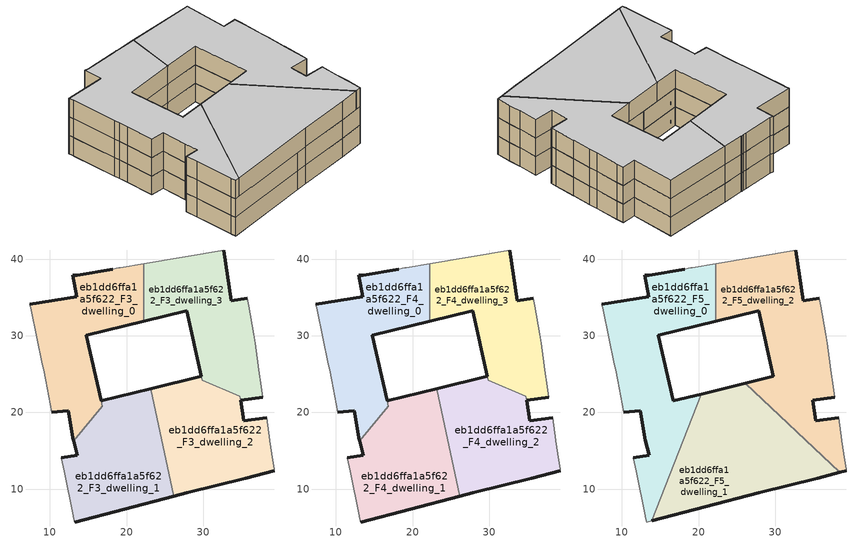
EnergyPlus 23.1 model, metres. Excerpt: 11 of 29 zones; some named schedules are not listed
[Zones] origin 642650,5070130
eb1dd6ffa1a5f622_F3_dwelling_0
 floor to eb1dd6ffa1a5f622_F2_dwelling_0 (EU_floor_Construction): 16.82,20.8 16.67,21.5 14.77,30.11 22.27,31.94 22.27,39.44 19.17,38.91 18.97,38.91 18.67,38.81 18.17,38.71 13.57,37.91 12.97,37.91 13.47,35.11 7.36,34.11 7.56,33.41 7.56,33.31 8.96,26.31 9.16,25.61 9.46,24.21 10.26,20 12.36,20.2 13.06,16.4 13.09,16.29 z9
 wall outside (EU_wall_Construction): 13.09,16.29 13.06,16.4 12.36,20.2 10.26,20 / 7.36,34.11 13.47,35.11 12.97,37.91 13.57,37.91 18.17,38.71 / 22.27,31.94 14.77,30.11 16.67,21.51 z9:12; 16.67,21.5,12 16.67,21.51,9 16.67,21.5,9
 wall adiabatic (EU_wall_Construction): 10.26,20 9.46,24.21 9.16,25.61 8.96,26.31 7.56,33.31 7.56,33.41 7.36,34.11 / 18.17,38.71 18.67,38.81 18.97,38.91 19.17,38.91 22.27,39.44 z9:12
 wall to eb1dd6ffa1a5f622_F3_dwelling_3 (EU_wall_Construction): 22.27,39.44 22.27,31.94 z9:12
 wall to eb1dd6ffa1a5f622_F3_dwelling_1 (EU_wall_Construction): 16.82,20.8 13.09,16.29 / 16.67,21.5 16.82,20.81 z9:12
eb1dd6ffa1a5f622_F3_dwelling_1
 floor to eb1dd6ffa1a5f622_F2_dwelling_1 (EU_floor_Construction): 26.18,9.05 23.19,23.09 16.67,21.5 16.82,20.81 13.09,16.29 13.56,14.4 11.46,14.1 11.86,12.3 13.06,6.49 13.06,6.39 13.26,5.69 z9
 wall outside (EU_wall_Construction): 16.67,21.5 23.19,23.09 / 26.18,9.05 13.26,5.69 / 11.46,14.1 13.56,14.4 13.09,16.29 z9:12; 16.82,20.8,12 16.82,20.8,9 16.82,20.81,9
 wall to eb1dd6ffa1a5f622_F3_dwelling_2 (EU_wall_Construction): 23.19,23.09 26.18,9.05 z9:12
 wall adiabatic (EU_wall_Construction): 13.26,5.69 13.06,6.39 13.06,6.49 11.86,12.3 11.46,14.1 z9:12
eb1dd6ffa1a5f622_F3_dwelling_2
 floor to eb1dd6ffa1a5f622_F2_dwelling_2 (EU_floor_Construction): 39.28,12.39 39.28,12.59 38.98,14.59 38.68,16.29 38.68,16.39 38.28,19.29 35.28,18.89 34.88,21.59 34.8,22.12 29.89,24.19 29.78,24.7 23.19,23.09 26.18,9.05 27.87,9.49 35.58,11.39 z9
 wall outside (EU_wall_Construction): 39.28,12.39 35.58,11.39 27.87,9.49 26.18,9.05 / 23.19,23.09 29.78,24.7 / 34.88,21.59 35.28,18.89 38.28,19.29 z9:12; 34.88,21.59,12 34.88,21.6,9 34.88,21.59,9
 wall adiabatic (EU_wall_Construction): 38.28,19.29 38.68,16.39 38.68,16.29 38.98,14.59 39.28,12.59 39.28,12.39 z9:12
 wall to eb1dd6ffa1a5f622_F3_dwelling_3 (EU_wall_Construction): 29.78,24.7 29.89,24.19 34.8,22.12 34.88,21.6 z9:12
eb1dd6ffa1a5f622_F3_dwelling_3
 floor to eb1dd6ffa1a5f622_F2_dwelling_3 (EU_floor_Construction): 37.78,22 37.68,22.9 37.18,26 37.18,26.1 36.78,29 36.58,30.2 35.98,33.9 35.79,34.91 33.68,34.61 32.68,41.21 22.27,39.44 22.27,31.94 27.88,33.31 29.89,24.19 34.8,22.12 34.88,21.6 z9
 wall outside (EU_wall_Construction): 29.78,24.71 27.88,33.31 22.27,31.94 / 32.68,41.21 33.68,34.61 35.79,34.91 / 37.78,22 34.88,21.6 z9:12; 29.78,24.71,12 29.78,24.7,9 29.78,24.71,9
 wall adiabatic (EU_wall_Construction): 22.27,39.44 32.68,41.21 / 35.79,34.91 35.98,33.9 36.58,30.2 36.78,29 37.18,26.1 37.18,26 37.68,22.9 37.78,22 z9:12
eb1dd6ffa1a5f622_F4_dwelling_0
 floor to eb1dd6ffa1a5f622_F3_dwelling_0 (EU_floor_Construction): 16.82,20.8 16.67,21.5 14.77,30.11 22.27,31.94 22.27,39.44 19.17,38.91 18.97,38.91 18.67,38.81 18.17,38.71 13.57,37.91 12.97,37.91 13.47,35.11 7.36,34.11 7.56,33.41 7.56,33.31 8.96,26.31 9.16,25.61 9.46,24.21 10.26,20 12.36,20.2 13.06,16.4 13.09,16.29 z12
 wall outside (EU_wall_Construction): 13.09,16.29 13.06,16.4 12.36,20.2 10.26,20 / 7.36,34.11 13.47,35.11 12.97,37.91 13.57,37.91 18.17,38.71 / 22.27,31.94 14.77,30.11 16.67,21.51 z12:15; 16.67,21.5,15 16.67,21.51,12 16.67,21.5,12
 wall adiabatic (EU_wall_Construction): 10.26,20 9.46,24.21 9.16,25.61 8.96,26.31 7.56,33.31 7.56,33.41 7.36,34.11 / 18.17,38.71 18.67,38.81 18.97,38.91 19.17,38.91 22.27,39.44 z12:15
 wall to eb1dd6ffa1a5f622_F4_dwelling_3 (EU_wall_Construction): 22.27,39.44 22.27,31.94 z12:15
 wall to eb1dd6ffa1a5f622_F4_dwelling_1 (EU_wall_Construction): 16.82,20.8 13.09,16.29 / 16.67,21.5 16.82,20.81 z12:15
eb1dd6ffa1a5f622_F4_dwelling_1
 floor to eb1dd6ffa1a5f622_F3_dwelling_1 (EU_floor_Construction): 26.18,9.05 23.19,23.09 16.67,21.5 16.82,20.81 13.09,16.29 13.56,14.4 11.46,14.1 11.86,12.3 13.06,6.49 13.06,6.39 13.26,5.69 z12
 wall outside (EU_wall_Construction): 16.67,21.5 23.19,23.09 / 26.18,9.05 13.26,5.69 / 11.46,14.1 13.56,14.4 13.09,16.29 z12:15; 16.82,20.8,15 16.82,20.8,12 16.82,20.81,12
 wall to eb1dd6ffa1a5f622_F4_dwelling_2 (EU_wall_Construction): 23.19,23.09 26.18,9.05 z12:15
 wall adiabatic (EU_wall_Construction): 13.26,5.69 13.06,6.39 13.06,6.49 11.86,12.3 11.46,14.1 z12:15
eb1dd6ffa1a5f622_F4_dwelling_2
 floor to eb1dd6ffa1a5f622_F3_dwelling_2 (EU_floor_Construction): 39.28,12.39 39.28,12.59 38.98,14.59 38.68,16.29 38.68,16.39 38.28,19.29 35.28,18.89 34.88,21.59 34.8,22.12 29.89,24.19 29.78,24.7 23.19,23.09 26.18,9.05 27.87,9.49 35.58,11.39 z12
 wall outside (EU_wall_Construction): 39.28,12.39 35.58,11.39 27.87,9.49 26.18,9.05 / 23.19,23.09 29.78,24.7 / 34.88,21.59 35.28,18.89 38.28,19.29 z12:15; 34.88,21.59,15 34.88,21.6,12 34.88,21.59,12
 wall adiabatic (EU_wall_Construction): 38.28,19.29 38.68,16.39 38.68,16.29 38.98,14.59 39.28,12.59 39.28,12.39 z12:15
 wall to eb1dd6ffa1a5f622_F4_dwelling_3 (EU_wall_Construction): 29.78,24.7 29.89,24.19 34.8,22.12 34.88,21.6 z12:15
eb1dd6ffa1a5f622_F4_dwelling_3
 floor to eb1dd6ffa1a5f622_F3_dwelling_3 (EU_floor_Construction): 37.78,22 37.68,22.9 37.18,26 37.18,26.1 36.78,29 36.58,30.2 35.98,33.9 35.79,34.91 33.68,34.61 32.68,41.21 22.27,39.44 22.27,31.94 27.88,33.31 29.89,24.19 34.8,22.12 34.88,21.6 z12
 wall outside (EU_wall_Construction): 29.78,24.71 27.88,33.31 22.27,31.94 / 32.68,41.21 33.68,34.61 35.79,34.91 / 37.78,22 34.88,21.6 z12:15; 29.78,24.71,15 29.78,24.7,12 29.78,24.71,12
 wall adiabatic (EU_wall_Construction): 22.27,39.44 32.68,41.21 / 35.79,34.91 35.98,33.9 36.58,30.2 36.78,29 37.18,26.1 37.18,26 37.68,22.9 37.78,22 z12:15
eb1dd6ffa1a5f622_F5_dwelling_0
 floor to eb1dd6ffa1a5f622_F4_dwelling_0 (EU_floor_Construction): 16.82,20.8 16.67,21.5 14.77,30.11 22.27,31.94 22.27,39.44 19.17,38.91 18.97,38.91 18.67,38.81 18.17,38.71 13.57,37.91 12.97,37.91 13.47,35.11 7.36,34.11 7.56,33.41 7.56,33.31 8.96,26.31 9.16,25.61 9.46,24.21 10.26,20 12.36,20.2 13.06,16.4 13.09,16.29 z15
 floor to eb1dd6ffa1a5f622_F4_dwelling_1 (EU_floor_Construction): 13.89,5.86 20.32,22.39 16.67,21.5 16.82,20.81 13.09,16.29 13.56,14.4 11.46,14.1 11.86,12.3 13.06,6.49 13.06,6.39 13.26,5.69 z15
 wall outside (EU_wall_Construction): 7.36,34.11 13.47,35.11 12.97,37.91 13.57,37.91 18.17,38.71 / 22.27,31.94 14.77,30.11 16.67,21.5 20.32,22.39 / 11.46,14.1 13.56,14.4 13.06,16.4 12.36,20.2 10.26,20 z15:18
 wall adiabatic (EU_wall_Construction): 10.26,20 9.46,24.21 9.16,25.61 8.96,26.31 7.56,33.31 7.56,33.41 7.36,34.11 / 18.17,38.71 18.67,38.81 18.97,38.91 19.17,38.91 22.27,39.44 / 13.89,5.86 13.26,5.69 13.06,6.39 13.06,6.49 11.86,12.3 11.46,14.1 z15:18
 wall to eb1dd6ffa1a5f622_F5_dwelling_2 (EU_wall_Construction): 22.27,39.44 22.27,31.94 z15:18
 wall to eb1dd6ffa1a5f622_F5_dwelling_1 (EU_wall_Construction): 20.32,22.39 13.89,5.86 z15:18
 ceiling to eb1dd6ffa1a5f622_F6_dwelling_0 (EU_floor_Construction): 22.27,39.44 22.27,31.94 14.77,30.11 16.67,21.5 20.32,22.39 13.89,5.86 13.26,5.69 13.06,6.39 13.06,6.49 11.86,12.3 11.46,14.1 13.56,14.4 13.06,16.4 12.36,20.2 10.26,20 9.46,24.21 9.16,25.61 8.96,26.31 7.56,33.31 7.56,33.41 7.36,34.11 13.47,35.11 12.97,37.91 13.57,37.91 18.17,38.71 18.67,38.81 18.97,38.91 19.17,38.91 z18
eb1dd6ffa1a5f622_F5_dwelling_1
 floor to eb1dd6ffa1a5f622_F4_dwelling_1 (EU_floor_Construction): 26.18,9.05 23.19,23.09 20.32,22.39 13.89,5.86 z15
 floor to eb1dd6ffa1a5f622_F4_dwelling_2 (EU_floor_Construction): 38.47,12.17 26.1,23.8 23.19,23.09 26.18,9.05 27.87,9.49 35.58,11.39 z15
 wall outside (EU_wall_Construction): 20.32,22.39 26.1,23.8 / 38.47,12.17 35.58,11.39 27.87,9.49 13.89,5.86 z15:18
 wall to eb1dd6ffa1a5f622_F5_dwelling_2 (EU_wall_Construction): 26.1,23.8 38.47,12.17 z15:18
 ceiling to eb1dd6ffa1a5f622_F6_dwelling_1 (EU_floor_Construction): 38.47,12.17 35.58,11.39 27.87,9.49 13.89,5.86 20.32,22.39 26.1,23.8 z18
eb1dd6ffa1a5f622_F5_dwelling_2
 floor to eb1dd6ffa1a5f622_F4_dwelling_2 (EU_floor_Construction): 39.28,12.39 39.28,12.59 38.98,14.59 38.68,16.29 38.68,16.39 38.28,19.29 35.28,18.89 34.88,21.6 34.8,22.12 29.89,24.19 29.78,24.7 26.1,23.8 38.47,12.17 z15
 floor to eb1dd6ffa1a5f622_F4_dwelling_3 (EU_floor_Construction): 37.78,22 37.68,22.9 37.18,26 37.18,26.1 36.78,29 36.58,30.2 35.98,33.9 35.79,34.91 33.68,34.61 32.68,41.21 22.27,39.44 22.27,31.94 27.88,33.31 29.89,24.19 34.8,22.12 34.88,21.6 z15
 wall outside (EU_wall_Construction): 37.78,22 34.88,21.6 35.28,18.89 38.28,19.29 / 39.28,12.39 38.47,12.17 / 26.1,23.8 29.78,24.7 27.88,33.31 22.27,31.94 / 32.68,41.21 33.68,34.61 35.79,34.91 z15:18
 wall adiabatic (EU_wall_Construction): 35.79,34.91 35.98,33.9 36.58,30.2 36.78,29 37.18,26.1 37.18,26 37.68,22.9 37.78,22 / 38.28,19.29 38.68,16.39 38.68,16.29 38.98,14.59 39.28,12.59 39.28,12.39 / 22.27,39.44 32.68,41.21 z15:18
 ceiling to eb1dd6ffa1a5f622_F6_dwelling_2 (EU_floor_Construction): 32.68,41.21 33.68,34.61 35.79,34.91 35.98,33.9 36.58,30.2 36.78,29 37.18,26.1 37.18,26 37.68,22.9 37.78,22 34.88,21.6 35.28,18.89 38.28,19.29 38.68,16.39 38.68,16.29 38.98,14.59 39.28,12.59 39.28,12.39 38.47,12.17 26.1,23.8 29.78,24.7 27.88,33.31 22.27,31.94 22.27,39.44 z18
[Building]
EU S2 Campaign: North Axis=0; Terrain=City; Solar Distribution=FullExterior
[Site:Location]
Lyon-Bron: Latitude=45.75; Longitude=5; Time Zone=1; Elevation=198
[SizingPeriod:WeatherFileDays]
AnnualSizingPeriod: Begin Month=1; Begin Day of Month=1; End Month=12; End Day of Month=31; Day of Week for Start Day=Monday; Use Weather File Daylight Saving Period=No; Use Weather File Rain and Snow Indicators=No
[MATERIAL]
EU_InternalMass_Material: Roughness=MediumRough; Thickness=0.1; Conductivity=1; Density=1800; Specific Heat=900; Thermal Absorptance=0.9; Solar Absorptance=0.7; Visible Absorptance=0.7
[MATERIAL:NOMASS] Roughness=MediumRough; Thermal Absorptance=0.9; Solar Absorptance=0.7; Visible Absorptance=0.7
Name | Thermal Resistance
EU_wall_NoMass | 0.776494
EU_floor_NoMass | 0.421597
[CONSTRUCTION]
EU_wall_Construction: EU_wall_NoMass
EU_floor_Construction: EU_floor_NoMass
EU_InternalMass_Construction: EU_InternalMass_Material
[ZONE] Type=1; Multiplier=1; Ceiling Height=autocalculate; Floor Area=autocalculate; Part of Total Floor Area=Yes
Name | Volume
eb1dd6ffa1a5f622_F3_dwelling_0; eb1dd6ffa1a5f622_F4_dwelling_0 | 505.277
eb1dd6ffa1a5f622_F5_dwelling_0 | 675.062
eb1dd6ffa1a5f622_F3_dwelling_1; eb1dd6ffa1a5f622_F4_dwelling_1 | 507.289
eb1dd6ffa1a5f622_F5_dwelling_1 | 675.005
eb1dd6ffa1a5f622_F3_dwelling_2; eb1dd6ffa1a5f622_F4_dwelling_2 | 506.117
eb1dd6ffa1a5f622_F5_dwelling_2 | 675.028
eb1dd6ffa1a5f622_F3_dwelling_3; eb1dd6ffa1a5f622_F4_dwelling_3 | 506.353
[INTERNALMASS] Construction=EU_InternalMass_Construction
Name | Zone or ZoneList | Surface Area
eb1dd6ffa1a5f622_F3_dwelling_0_EU_InternalMass | eb1dd6ffa1a5f622_F3_dwelling_0 | 168.423
eb1dd6ffa1a5f622_F3_dwelling_1_EU_InternalMass | eb1dd6ffa1a5f622_F3_dwelling_1 | 169.098
eb1dd6ffa1a5f622_F3_dwelling_2_EU_InternalMass | eb1dd6ffa1a5f622_F3_dwelling_2 | 168.706
eb1dd6ffa1a5f622_F3_dwelling_3_EU_InternalMass | eb1dd6ffa1a5f622_F3_dwelling_3 | 168.804
eb1dd6ffa1a5f622_F4_dwelling_0_EU_InternalMass | eb1dd6ffa1a5f622_F4_dwelling_0 | 168.423
eb1dd6ffa1a5f622_F4_dwelling_1_EU_InternalMass | eb1dd6ffa1a5f622_F4_dwelling_1 | 169.098
eb1dd6ffa1a5f622_F4_dwelling_2_EU_InternalMass | eb1dd6ffa1a5f622_F4_dwelling_2 | 168.706
eb1dd6ffa1a5f622_F4_dwelling_3_EU_InternalMass | eb1dd6ffa1a5f622_F4_dwelling_3 | 168.804
eb1dd6ffa1a5f622_F5_dwelling_0_EU_InternalMass | eb1dd6ffa1a5f622_F5_dwelling_0 | 225.016
eb1dd6ffa1a5f622_F5_dwelling_1_EU_InternalMass | eb1dd6ffa1a5f622_F5_dwelling_1 | 225.002
eb1dd6ffa1a5f622_F5_dwelling_2_EU_InternalMass | eb1dd6ffa1a5f622_F5_dwelling_2 | 225.009
[OTHEREQUIPMENT] Fuel Type=Electricity; Design Level Calculation Method=Watts/Area; Power per Zone Floor Area=1; Fraction Latent=0; Fraction Radiant=0; Fraction Lost=0; Carbon Dioxide Generation Rate=0; EndUse Subcategory=EU_Step8_InternalGains
Name | Zone or ZoneList or Space or SpaceList | Schedule
EU_Step8_InternalGain_eb1dd6ffa1a5f622_F3_dwelling_0_f000 | eb1dd6ffa1a5f622_F3_dwelling_0 | EU_Step8_GainSchedule_eb1dd6ffa1a5f622_F3_dwelling_0_f000
EU_Step8_InternalGain_eb1dd6ffa1a5f622_F3_dwelling_1_f000 | eb1dd6ffa1a5f622_F3_dwelling_1 | EU_Step8_GainSchedule_eb1dd6ffa1a5f622_F3_dwelling_1_f000
EU_Step8_InternalGain_eb1dd6ffa1a5f622_F3_dwelling_2_f000 | eb1dd6ffa1a5f622_F3_dwelling_2 | EU_Step8_GainSchedule_eb1dd6ffa1a5f622_F3_dwelling_2_f000
EU_Step8_InternalGain_eb1dd6ffa1a5f622_F3_dwelling_3_f000 | eb1dd6ffa1a5f622_F3_dwelling_3 | EU_Step8_GainSchedule_eb1dd6ffa1a5f622_F3_dwelling_3_f000
EU_Step8_InternalGain_eb1dd6ffa1a5f622_F4_dwelling_0_f000 | eb1dd6ffa1a5f622_F4_dwelling_0 | EU_Step8_GainSchedule_eb1dd6ffa1a5f622_F4_dwelling_0_f000
EU_Step8_InternalGain_eb1dd6ffa1a5f622_F4_dwelling_1_f000 | eb1dd6ffa1a5f622_F4_dwelling_1 | EU_Step8_GainSchedule_eb1dd6ffa1a5f622_F4_dwelling_1_f000
EU_Step8_InternalGain_eb1dd6ffa1a5f622_F4_dwelling_2_f000 | eb1dd6ffa1a5f622_F4_dwelling_2 | EU_Step8_GainSchedule_eb1dd6ffa1a5f622_F4_dwelling_2_f000
EU_Step8_InternalGain_eb1dd6ffa1a5f622_F4_dwelling_3_f000 | eb1dd6ffa1a5f622_F4_dwelling_3 | EU_Step8_GainSchedule_eb1dd6ffa1a5f622_F4_dwelling_3_f000
EU_Step8_InternalGain_eb1dd6ffa1a5f622_F5_dwelling_0_f000 | eb1dd6ffa1a5f622_F5_dwelling_0 | EU_Step8_GainSchedule_eb1dd6ffa1a5f622_F5_dwelling_0_f000
EU_Step8_InternalGain_eb1dd6ffa1a5f622_F5_dwelling_1_f000 | eb1dd6ffa1a5f622_F5_dwelling_1 | EU_Step8_GainSchedule_eb1dd6ffa1a5f622_F5_dwelling_1_f000
EU_Step8_InternalGain_eb1dd6ffa1a5f622_F5_dwelling_2_f000 | eb1dd6ffa1a5f622_F5_dwelling_2 | EU_Step8_GainSchedule_eb1dd6ffa1a5f622_F5_dwelling_2_f000
[ZONEVENTILATION:DESIGNFLOWRATE] Schedule=EU_AlwaysOn; Design Flow Rate Calculation Method=AirChanges/Hour; Air Changes per Hour=0.693814; Ventilation Type=Natural; Fan Pressure Rise=0; Fan Total Efficiency=1; Constant Term Coefficient=1; Temperature Term Coefficient=0; Velocity Term Coefficient=0; Velocity Squared Term Coefficient=0; Minimum Indoor Temperature=-100; Maximum Indoor Temperature=100; Delta Temperature=-100; Minimum Outdoor Temperature=-100; Maximum Outdoor Temperature=100; Maximum Wind Speed=40
Name | Zone or ZoneList or Space or SpaceList
EU_ConstantAir_eb1dd6ffa1a5f622_F3_dwelling_0 | eb1dd6ffa1a5f622_F3_dwelling_0
EU_ConstantAir_eb1dd6ffa1a5f622_F3_dwelling_1 | eb1dd6ffa1a5f622_F3_dwelling_1
EU_ConstantAir_eb1dd6ffa1a5f622_F3_dwelling_2 | eb1dd6ffa1a5f622_F3_dwelling_2
EU_ConstantAir_eb1dd6ffa1a5f622_F3_dwelling_3 | eb1dd6ffa1a5f622_F3_dwelling_3
EU_ConstantAir_eb1dd6ffa1a5f622_F4_dwelling_0 | eb1dd6ffa1a5f622_F4_dwelling_0
EU_ConstantAir_eb1dd6ffa1a5f622_F4_dwelling_1 | eb1dd6ffa1a5f622_F4_dwelling_1
EU_ConstantAir_eb1dd6ffa1a5f622_F4_dwelling_2 | eb1dd6ffa1a5f622_F4_dwelling_2
EU_ConstantAir_eb1dd6ffa1a5f622_F4_dwelling_3 | eb1dd6ffa1a5f622_F4_dwelling_3
EU_ConstantAir_eb1dd6ffa1a5f622_F5_dwelling_0 | eb1dd6ffa1a5f622_F5_dwelling_0
EU_ConstantAir_eb1dd6ffa1a5f622_F5_dwelling_1 | eb1dd6ffa1a5f622_F5_dwelling_1
EU_ConstantAir_eb1dd6ffa1a5f622_F5_dwelling_2 | eb1dd6ffa1a5f622_F5_dwelling_2
[HVACTEMPLATE:ZONE:IDEALLOADSAIRSYSTEM] System Availability Schedule=EU_AlwaysOn; Maximum Heating Supply Air Temperature=50; Minimum Cooling Supply Air Temperature=13; Maximum Heating Supply Air Humidity Ratio=0.0156; Minimum Cooling Supply Air Humidity Ratio=0.0077; Heating Limit=NoLimit; Cooling Limit=NoLimit; Heating Availability Schedule=EU_AlwaysOn; Cooling Availability Schedule=EU_CoolingOff; Dehumidification Control Type=ConstantSensibleHeatRatio; Cooling Sensible Heat Ratio=0.7; Dehumidification Setpoint=60; Humidification Control Type=None; Humidification Setpoint=30; Outdoor Air Method=None; Outdoor Air Flow Rate per Person=0.00944; Outdoor Air Flow Rate per Zone Floor Area=0; Outdoor Air Flow Rate per Zone=0; Demand Controlled Ventilation Type=None; Outdoor Air Economizer Type=NoEconomizer; Heat Recovery Type=None; Sensible Heat Recovery Effectiveness=0.7; Latent Heat Recovery Effectiveness=0.65
Name | Template Thermostat
eb1dd6ffa1a5f622_F3_dwelling_0 | EU_HeatOnly_eb1dd6ffa1a5f622_F3_dwelling_0
eb1dd6ffa1a5f622_F3_dwelling_1 | EU_HeatOnly_eb1dd6ffa1a5f622_F3_dwelling_1
eb1dd6ffa1a5f622_F3_dwelling_2 | EU_HeatOnly_eb1dd6ffa1a5f622_F3_dwelling_2
eb1dd6ffa1a5f622_F3_dwelling_3 | EU_HeatOnly_eb1dd6ffa1a5f622_F3_dwelling_3
eb1dd6ffa1a5f622_F4_dwelling_0 | EU_HeatOnly_eb1dd6ffa1a5f622_F4_dwelling_0
eb1dd6ffa1a5f622_F4_dwelling_1 | EU_HeatOnly_eb1dd6ffa1a5f622_F4_dwelling_1
eb1dd6ffa1a5f622_F4_dwelling_2 | EU_HeatOnly_eb1dd6ffa1a5f622_F4_dwelling_2
eb1dd6ffa1a5f622_F4_dwelling_3 | EU_HeatOnly_eb1dd6ffa1a5f622_F4_dwelling_3
eb1dd6ffa1a5f622_F5_dwelling_0 | EU_HeatOnly_eb1dd6ffa1a5f622_F5_dwelling_0
eb1dd6ffa1a5f622_F5_dwelling_1 | EU_HeatOnly_eb1dd6ffa1a5f622_F5_dwelling_1
eb1dd6ffa1a5f622_F5_dwelling_2 | EU_HeatOnly_eb1dd6ffa1a5f622_F5_dwelling_2
[SIZING:ZONE] Zone Cooling Design Supply Air Temperature Input Method=SupplyAirTemperature; Zone Cooling Design Supply Air Temperature=13; Zone Heating Design Supply Air Temperature Input Method=SupplyAirTemperature; Zone Heating Design Supply Air Temperature=50; Zone Cooling Design Supply Air Humidity Ratio=0.008; Zone Heating Design Supply Air Humidity Ratio=0.008; Cooling Design Air Flow Method=DesignDay; Cooling Design Air Flow Rate=0; Cooling Minimum Air Flow per Zone Floor Area=0.000762; Cooling Minimum Air Flow=0; Cooling Minimum Air Flow Fraction=0.2; Heating Design Air Flow Method=DesignDay; Heating Design Air Flow Rate=0; Heating Maximum Air Flow per Zone Floor Area=0.002032; Heating Maximum Air Flow=0.141576; Heating Maximum Air Flow Fraction=0.3; Account for Dedicated Outdoor Air System=No; Dedicated Outdoor Air System Control Strategy=NeutralSupplyAir; Dedicated Outdoor Air Low Setpoint Temperature for Design=autosize; Dedicated Outdoor Air High Setpoint Temperature for Design=autosize; Zone Load Sizing Method=Sensible Load Only No Latent Load; Zone Latent Cooling Design Supply Air Humidity Ratio Input Method=HumidityRatioDifference; Zone Cooling Design Supply Air Humidity Ratio Difference=0.005; Zone Latent Heating Design Supply Air Humidity Ratio Input Method=HumidityRatioDifference; Zone Humidification Design Supply Air Humidity Ratio Difference=0.005
eb1dd6ffa1a5f622_F3_dwelling_0; eb1dd6ffa1a5f622_F3_dwelling_1; eb1dd6ffa1a5f622_F3_dwelling_2; eb1dd6ffa1a5f622_F3_dwelling_3; eb1dd6ffa1a5f622_F4_dwelling_0; eb1dd6ffa1a5f622_F4_dwelling_1; eb1dd6ffa1a5f622_F4_dwelling_2; eb1dd6ffa1a5f622_F4_dwelling_3; eb1dd6ffa1a5f622_F5_dwelling_0; eb1dd6ffa1a5f622_F5_dwelling_1; eb1dd6ffa1a5f622_F5_dwelling_2
[SCHEDULE:FILE] Column Number=1; Rows to Skip at Top=0; Number of Hours of Data=8760; Column Separator=Comma; Interpolate to Timestep=No; Minutes per Item=60; Adjust Schedule for Daylight Savings=Yes
Name | File
EU_Step8_GainSchedule_eb1dd6ffa1a5f622_F3_dwelling_0_f000 | ../../schedules/eb1dd6ffa1a5f622/eb1dd6ffa1a5f622_F3_dwelling_0_f000_gain.csv
EU_Step8_GainSchedule_eb1dd6ffa1a5f622_F3_dwelling_1_f000 | ../../schedules/eb1dd6ffa1a5f622/eb1dd6ffa1a5f622_F3_dwelling_1_f000_gain.csv
EU_Step8_GainSchedule_eb1dd6ffa1a5f622_F3_dwelling_2_f000 | ../../schedules/eb1dd6ffa1a5f622/eb1dd6ffa1a5f622_F3_dwelling_2_f000_gain.csv
EU_Step8_GainSchedule_eb1dd6ffa1a5f622_F3_dwelling_3_f000 | ../../schedules/eb1dd6ffa1a5f622/eb1dd6ffa1a5f622_F3_dwelling_3_f000_gain.csv
EU_Step8_GainSchedule_eb1dd6ffa1a5f622_F4_dwelling_0_f000 | ../../schedules/eb1dd6ffa1a5f622/eb1dd6ffa1a5f622_F4_dwelling_0_f000_gain.csv
